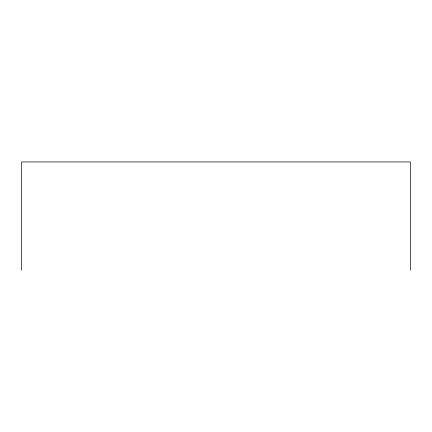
<?xml version="1.0" encoding="UTF-8"?>
<svg xmlns="http://www.w3.org/2000/svg" width="432" height="432" viewBox="0 0 432 432"><rect width="100%" height="100%" fill="white"/><g stroke="black" fill="none" stroke-linecap="round" stroke-linejoin="round"><path stroke-width="0.65" d="M410.4 270.065L410.4 161.935L21.6 161.935L21.6 270.065"/></g></svg>
